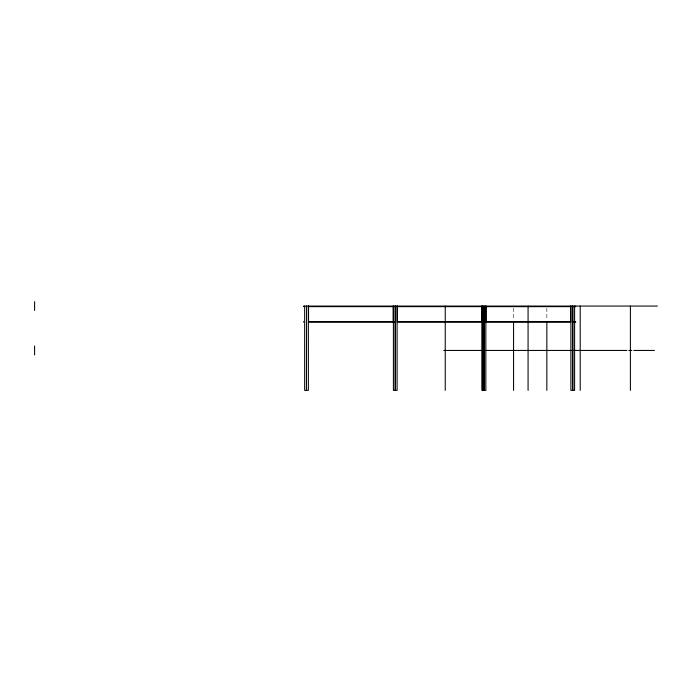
<?xml version="1.0" encoding="UTF-8"?>
<svg xmlns="http://www.w3.org/2000/svg" width="692" height="692" viewBox="0 0 692 692"><rect width="100%" height="100%" fill="white"/><g stroke="black" fill="none" stroke-linecap="round" stroke-linejoin="round"><path stroke-width="0.52" stroke-dasharray="3.46 2.59" d="M546.836 308.225L546.836 320.119M513.559 308.225L513.559 320.119"/><path stroke-width="1.04" d="M657.4 306.063L303.589 306.063L303.589 306.651M308.546 306.651L394.18 306.651M397.295 306.651L482.921 306.651M486.035 306.651L570.718 306.651M573.832 306.651L575.675 306.651L575.675 306.063M308.546 321.598L394.18 321.598M397.295 321.598L482.921 321.598M486.035 321.598L570.718 321.598M573.832 321.598L575.675 321.598L575.675 322.187L573.72 322.187M394.284 322.187L308.546 322.187L308.546 306.063M483.033 322.187L397.295 322.187L397.295 306.063M484.98 322.187L570.718 322.187L570.718 306.063M443.736 350.437L446.747 350.437M447.464 350.437L483.717 350.437M485.94 350.437L626.961 350.437M628.907 350.437L631.908 350.437M633.846 350.437L654.442 350.437M630.403 306.063L630.403 390.375M580.207 306.063L580.207 390.375M574.602 306.063L574.602 390.375L570.9 390.375L570.9 306.063M572.812 306.063L572.812 390.375M572.691 306.063L572.691 390.375M546.836 322.282L546.836 390.375M528.074 306.063L528.074 390.375M513.559 322.282L513.559 390.375M486.035 306.063L486.035 322.187M485.853 306.063L485.853 390.375L482.151 390.375L482.151 306.063M484.063 306.063L484.063 390.375M483.942 306.063L483.942 390.375M482.22 306.063L482.22 390.375M481.969 306.063L481.969 322.187M445.241 306.063L445.241 390.375M397.104 306.063L397.104 390.375L393.411 390.375L393.411 306.063M395.322 306.063L395.322 390.375M395.193 306.063L395.193 390.375M393.22 306.063L393.22 322.187M308.364 306.063L308.364 390.375L304.662 390.375L304.662 306.063M306.573 306.063L306.452 390.375M303.589 321.598L303.589 322.187M34.6 301.625L34.6 310.5M34.6 346L34.6 354.875"/></g></svg>
